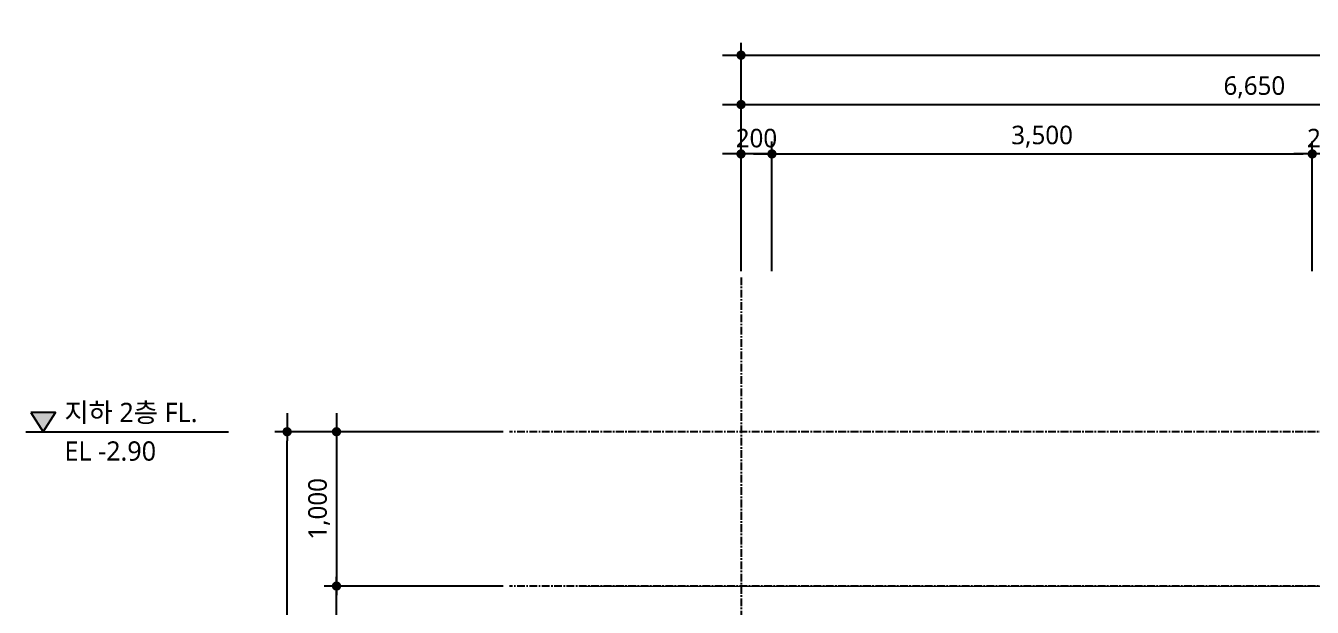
# Model space of a CAD drawing. Header units: millimetres. Extents: x 169673 to 334584, y 156879 to 224061.
# Drawn here: x 240600 to 248933, y 216978 to 220746 of the extents above; entities that cross this region are included whole.
import ezdxf

# ---------------------------------------------------------------- set-up
doc = ezdxf.new("R2010")
doc.units = ezdxf.units.MM
doc.header["$LTSCALE"] = 40
doc.header["$MEASUREMENT"] = 0
doc.linetypes.add('CENTER', pattern=[2, 1.25, -0.25, 0.25, -0.25])
doc.layers.get('0').update_dxf_attribs({"linetype": 'CONTINUOUS'})
for name, color, linetype in [('A-DIMS', 7, 'CONTINUOUS'), ('AA-AXIS-LINE-1', 1, 'CENTER'), ('SYMB', 7, 'CONTINUOUS'), ('TEXT', 7, 'CONTINUOUS')]:
    doc.layers.add(name, color=color, linetype=linetype)
doc.layers.add('A-XXXX-FIN2', color=6, linetype='CONTINUOUS', lineweight=20)
doc.styles.add('HY울릉도L', font='')
doc.styles.add('돋움체', font='')
doc.styles.add('맑은고딕', font='malgun.ttf')
doc.styles.get('HY울릉도L').set_extended_font_data('HYwulM')
doc.styles.get('돋움체').set_extended_font_data('DotumChe')
doc.dimstyles.new('CDIM', dxfattribs={"dimtxt": 3, "dimasz": 1.5, "dimexe": 2, "dimexo": 1, "dimgap": 1, "dimtad": 1, "dimdec": 0, "dimrnd": 0.5, "dimzin": 0, "dimdsep": 32, "dimlunit": 6, "dimtxsty": 'HY울릉도L', "dimblk1": '_CIDOT', "dimblk2": '_CIDOT', "dimsah": 1, "dimcen": 5.5, "dimclrd": 2, "dimclre": 2, "dimclrt": 7, "dimadec": 0, "dimazin": 0, "dimtfac": 1, "dimtdec": 0, "dimtix": 1, "dimtmove": 2, "dimatfit": 1, "dimldrblk": '_CIDOT', "dimfxl": 1, "dimtolj": 1, "dimtzin": 0, "dimlwd": -1, "dimarcsym": 0})

# ---------------------------------------------------------------- blocks, each defined once
blk = doc.blocks.new('_CIDOT')
at = {"color": 0, "linetype": 'ByBlock'}
blk.add_line((2, 0), (-1, 0), dxfattribs=at)
at = {"color": 0, "linetype": 'ByBlock', "const_width": 0.5}
blk.add_lwpolyline([(-0.25, 0, 1), (0.25, 0, 1)], format="xyb", close=True, dxfattribs=at)
blk = doc.blocks.new('*D137')
at = {"layer": 'A-DIMS', "lineweight": -2, "transparency": 16777216}
for p, q in [((243693.1, 218115.2), (242213.1, 218115.2)), ((243693.1, 214615.2), (242213.1, 214615.2))]:
    blk.add_line(p, q, dxfattribs=at)
at = {"layer": 'A-DIMS', "transparency": 16777216}
blk.add_line((242293.1, 214675.2), (242293.1, 218055.2), dxfattribs=at)
at = {"layer": 'A-DIMS', "transparency": 16777216, "xscale": 60, "yscale": 60, "zscale": 60}
for p, rotation in [((242293.1, 218115.2), 90), ((242293.1, 214615.2), 270)]:
    blk.add_blockref('_CIDOT', p, dxfattribs=dict(at, rotation=rotation))
at = {"layer": 'A-DIMS', "color": 3, "transparency": 16777216, "insert": (242181, 216365.2), "char_height": 120, "attachment_point": 5, "rotation": 90, "style": '맑은고딕'}
blk.add_mtext('\\A1;3,500', dxfattribs=at)
blk = doc.blocks.new('*D138')
at = {"layer": 'A-DIMS', "lineweight": -2, "transparency": 16777216}
for p, q in [((243693.1, 217115.2), (242533.1, 217115.2)), ((243693.1, 214615.2), (242533.1, 214615.2))]:
    blk.add_line(p, q, dxfattribs=at)
at = {"layer": 'A-DIMS', "transparency": 16777216}
blk.add_line((242613.1, 214675.2), (242613.1, 217055.2), dxfattribs=at)
at = {"layer": 'A-DIMS', "transparency": 16777216, "xscale": 60, "yscale": 60, "zscale": 60}
for p, rotation in [((242613.1, 217115.2), 90), ((242613.1, 214615.2), 270)]:
    blk.add_blockref('_CIDOT', p, dxfattribs=dict(at, rotation=rotation))
at = {"layer": 'A-DIMS', "color": 3, "transparency": 16777216, "insert": (242501, 215865.2), "char_height": 120, "attachment_point": 5, "rotation": 90, "style": '맑은고딕'}
blk.add_mtext('\\A1;2,500', dxfattribs=at)
blk = doc.blocks.new('입단면LEVEL1')
at = {"layer": 'SYMB', "linetype": 'ByBlock'}
blk.add_line((0, 0), (26.26, 0), dxfattribs=at)
blk.add_lwpolyline([(0.64, 2.5), (2.24, 0), (3.84, 2.5)], close=True, dxfattribs=at)
blk.add_solid([(0.64, 2.5), (3.84, 2.5), (2.24, 0)], dxfattribs=at)
at = {"layer": 'TEXT', "style": '돋움체'}
for tag, p in [('층레벨', (5.03, 1.28)), ('LEVEL', (5.85, -2.99))]:
    blk.add_attdef(tag, p, '', height=2.5, dxfattribs=at)
blk = doc.blocks.new('*D142')
at = {"layer": 'A-DIMS', "lineweight": -2, "transparency": 16777216}
for p, q in [((243693.1, 218115.2), (242533.1, 218115.2)), ((243693.1, 217115.2), (242533.1, 217115.2))]:
    blk.add_line(p, q, dxfattribs=at)
at = {"layer": 'A-DIMS', "transparency": 16777216}
blk.add_line((242613.1, 218055.2), (242613.1, 217175.2), dxfattribs=at)
at = {"layer": 'A-DIMS', "transparency": 16777216, "xscale": 60, "yscale": 60, "zscale": 60}
for p, rotation in [((242613.1, 218115.2), 90), ((242613.1, 217115.2), 270)]:
    blk.add_blockref('_CIDOT', p, dxfattribs=dict(at, rotation=rotation))
at = {"layer": 'A-DIMS', "color": 3, "transparency": 16777216, "insert": (242500.7, 217615.2), "char_height": 120, "attachment_point": 5, "rotation": 90, "style": '맑은고딕'}
blk.add_mtext('\\A1;1,000', dxfattribs=at)
blk = doc.blocks.new('*D144')
at = {"layer": 'A-DIMS', "lineweight": -2, "transparency": 16777216}
for p, q in [((245233.1, 219155.2), (245233.1, 220635.2)), ((255133.1, 219155.2), (255133.1, 220635.2))]:
    blk.add_line(p, q, dxfattribs=at)
at = {"layer": 'A-DIMS', "transparency": 16777216}
blk.add_line((245293.1, 220555.2), (255073.1, 220555.2), dxfattribs=at)
at = {"layer": 'A-DIMS', "transparency": 16777216, "xscale": 60, "yscale": 60, "zscale": 60, "rotation": 180}
blk.add_blockref('_CIDOT', (245233.1, 220555.2), dxfattribs=at)
at = {"layer": 'A-DIMS', "transparency": 16777216, "xscale": 60, "yscale": 60, "zscale": 60}
blk.add_blockref('_CIDOT', (255133.1, 220555.2), dxfattribs=at)
at = {"layer": 'A-DIMS', "color": 3, "transparency": 16777216, "insert": (250183.1, 220667.2), "char_height": 120, "attachment_point": 5, "style": '맑은고딕'}
blk.add_mtext('\\A1;9,900', dxfattribs=at)
blk = doc.blocks.new('*D145')
at = {"layer": 'A-DIMS', "lineweight": -2, "transparency": 16777216}
for p, q in [((245233.1, 219155.2), (245233.1, 220315.2)), ((251883.1, 219155.2), (251883.1, 220315.2))]:
    blk.add_line(p, q, dxfattribs=at)
at = {"layer": 'A-DIMS', "transparency": 16777216}
blk.add_line((245293.1, 220235.2), (251823.1, 220235.2), dxfattribs=at)
at = {"layer": 'A-DIMS', "transparency": 16777216, "xscale": 60, "yscale": 60, "zscale": 60, "rotation": 180}
blk.add_blockref('_CIDOT', (245233.1, 220235.2), dxfattribs=at)
at = {"layer": 'A-DIMS', "transparency": 16777216, "xscale": 60, "yscale": 60, "zscale": 60}
blk.add_blockref('_CIDOT', (251883.1, 220235.2), dxfattribs=at)
at = {"layer": 'A-DIMS', "color": 3, "transparency": 16777216, "insert": (248558.1, 220347.2), "char_height": 120, "attachment_point": 5, "style": '맑은고딕'}
blk.add_mtext('\\A1;6,650', dxfattribs=at)
blk = doc.blocks.new('*D146')
at = {"layer": 'A-DIMS', "lineweight": -2, "transparency": 16777216}
for p, q in [((245433.1, 219155.2), (245433.1, 219995.2)), ((248933.1, 219155.2), (248933.1, 219995.2))]:
    blk.add_line(p, q, dxfattribs=at)
at = {"layer": 'A-DIMS', "transparency": 16777216}
blk.add_line((245493.1, 219915.2), (248873.1, 219915.2), dxfattribs=at)
at = {"layer": 'A-DIMS', "transparency": 16777216, "xscale": 60, "yscale": 60, "zscale": 60, "rotation": 180}
blk.add_blockref('_CIDOT', (245433.1, 219915.2), dxfattribs=at)
at = {"layer": 'A-DIMS', "transparency": 16777216, "xscale": 60, "yscale": 60, "zscale": 60}
blk.add_blockref('_CIDOT', (248933.1, 219915.2), dxfattribs=at)
at = {"layer": 'A-DIMS', "color": 3, "transparency": 16777216, "insert": (247183.1, 220027.2), "char_height": 120, "attachment_point": 5, "style": '맑은고딕'}
blk.add_mtext('\\A1;3,500', dxfattribs=at)
blk = doc.blocks.new('*D147')
at = {"layer": 'A-DIMS', "lineweight": -2, "transparency": 16777216}
for p, q in [((245233.1, 219155.2), (245233.1, 219995.2)), ((245433.1, 219155.2), (245433.1, 219995.2))]:
    blk.add_line(p, q, dxfattribs=at)
at = {"layer": 'A-DIMS', "transparency": 16777216}
for p, q in [((245173.1, 219915.2), (245113.1, 219915.2)), ((245433.1, 219915.2), (245233.1, 219915.2)), ((245493.1, 219915.2), (245553.1, 219915.2))]:
    blk.add_line(p, q, dxfattribs=at)
at = {"layer": 'A-DIMS', "transparency": 16777216, "xscale": 60, "yscale": 60, "zscale": 60}
blk.add_blockref('_CIDOT', (245233.1, 219915.2), dxfattribs=at)
at = {"layer": 'A-DIMS', "transparency": 16777216, "xscale": 60, "yscale": 60, "zscale": 60, "rotation": 180}
blk.add_blockref('_CIDOT', (245433.1, 219915.2), dxfattribs=at)
at = {"layer": 'A-DIMS', "color": 3, "transparency": 16777216, "insert": (245333.1, 220017.1), "char_height": 120, "attachment_point": 5, "style": '맑은고딕'}
blk.add_mtext('\\A1;200', dxfattribs=at)
blk = doc.blocks.new('*D149')
at = {"layer": 'A-DIMS', "lineweight": -2, "transparency": 16777216}
for p, q in [((248933.1, 219155.2), (248933.1, 219995.2)), ((249133.1, 219155.2), (249133.1, 219995.2))]:
    blk.add_line(p, q, dxfattribs=at)
at = {"layer": 'A-DIMS', "transparency": 16777216}
for p, q in [((248873.1, 219915.2), (248813.1, 219915.2)), ((249133.1, 219915.2), (248933.1, 219915.2)), ((249193.1, 219915.2), (249253.1, 219915.2))]:
    blk.add_line(p, q, dxfattribs=at)
at = {"layer": 'A-DIMS', "transparency": 16777216, "xscale": 60, "yscale": 60, "zscale": 60}
blk.add_blockref('_CIDOT', (248933.1, 219915.2), dxfattribs=at)
at = {"layer": 'A-DIMS', "transparency": 16777216, "xscale": 60, "yscale": 60, "zscale": 60, "rotation": 180}
blk.add_blockref('_CIDOT', (249133.1, 219915.2), dxfattribs=at)
at = {"layer": 'A-DIMS', "color": 3, "transparency": 16777216, "insert": (249033.1, 220017.1), "char_height": 120, "attachment_point": 5, "style": '맑은고딕'}
blk.add_mtext('\\A1;200', dxfattribs=at)

msp = doc.modelspace()

# ---------------------------------------------------------------- linework, layer by layer
at = {"layer": 'A-XXXX-FIN2'}
msp.add_lwpolyline([(244233.1, 217115.2), (256133.1, 217115.2)], dxfattribs=at)
at = {"layer": 'AA-AXIS-LINE-1'}
for p, q in [((245233.1, 219115.2), (245233.1, 207065.2)), ((256633.1, 218115.2), (243733.1, 218115.2)), ((256633.1, 217115.2), (243733.1, 217115.2))]:
    msp.add_line(p, q, dxfattribs=at)

# ---------------------------------------------------------------- block references
at = {"layer": 'TEXT'}
ref = msp.add_blockref('입단면LEVEL1', (240600.1, 218115.2), dxfattribs=dict(at, xscale=50.00000000000028, yscale=50.00000000000028, zscale=50.00000000000028))
ref.add_attrib('층레벨', ' 지하 2층 FL.', (240808.4, 218177.7, 0), dxfattribs={"height": 125, "style": '맑은고딕'})
ref.add_attrib('LEVEL', ' EL -2.90', (240808.4, 217927.7, 0), dxfattribs={"height": 125, "style": '맑은고딕'})

# ---------------------------------------------------------------- dimensions: what is measured, and where the dimension line sits
at = {"layer": 'A-DIMS'}
for base, p1, p2, picture, middle in [((255133.1, 220555.2), (245233.1, 219115.2), (255133.1, 219115.2), '*D144', (250183.1, 220667.2)), ((251883.1, 220235.2), (245233.1, 219115.2), (251883.1, 219115.2), '*D145', (248558.1, 220347.2)), ((248933.1, 219915.2), (245433.1, 219115.2), (248933.1, 219115.2), '*D146', (247183.1, 220027.2))]:
    dim = msp.add_linear_dim(base=base, p1=p1, p2=p2, dimstyle='CDIM', override={"dimscale": 40, "dimtxsty": '맑은고딕', "dimclrd": 256, "dimclre": 256, "dimclrt": 3}, dxfattribs=at)
    dim.commit()
    dim.dimension.update_dxf_attribs({"geometry": picture, "text_midpoint": middle})
for base, p1, p2, angle, picture, middle in [((245233.1, 219915.2), (245433.1, 219115.2), (245233.1, 219115.2), 180, '*D147', (245333.1, 220017.1)), ((248933.1, 219915.2), (249133.1, 219115.2), (248933.1, 219115.2), 180, '*D149', (249033.1, 220017.1)), ((242293.1, 218115.2), (243733.1, 214615.2), (243733.1, 218115.2), 90, '*D137', (242181, 216365.2)), ((242613.1, 217115.2), (243733.1, 218115.2), (243733.1, 217115.2), 270, '*D142', (242500.7, 217615.2)), ((242613.1, 217115.2), (243733.1, 214615.2), (243733.1, 217115.2), 90, '*D138', (242501, 215865.2))]:
    dim = msp.add_linear_dim(base=base, p1=p1, p2=p2, angle=angle, dimstyle='CDIM', override={"dimscale": 40, "dimtxsty": '맑은고딕', "dimclrd": 256, "dimclre": 256, "dimclrt": 3}, dxfattribs=at)
    dim.commit()
    dim.dimension.update_dxf_attribs({"geometry": picture, "text_midpoint": middle})

doc.saveas('drawing.dxf')
